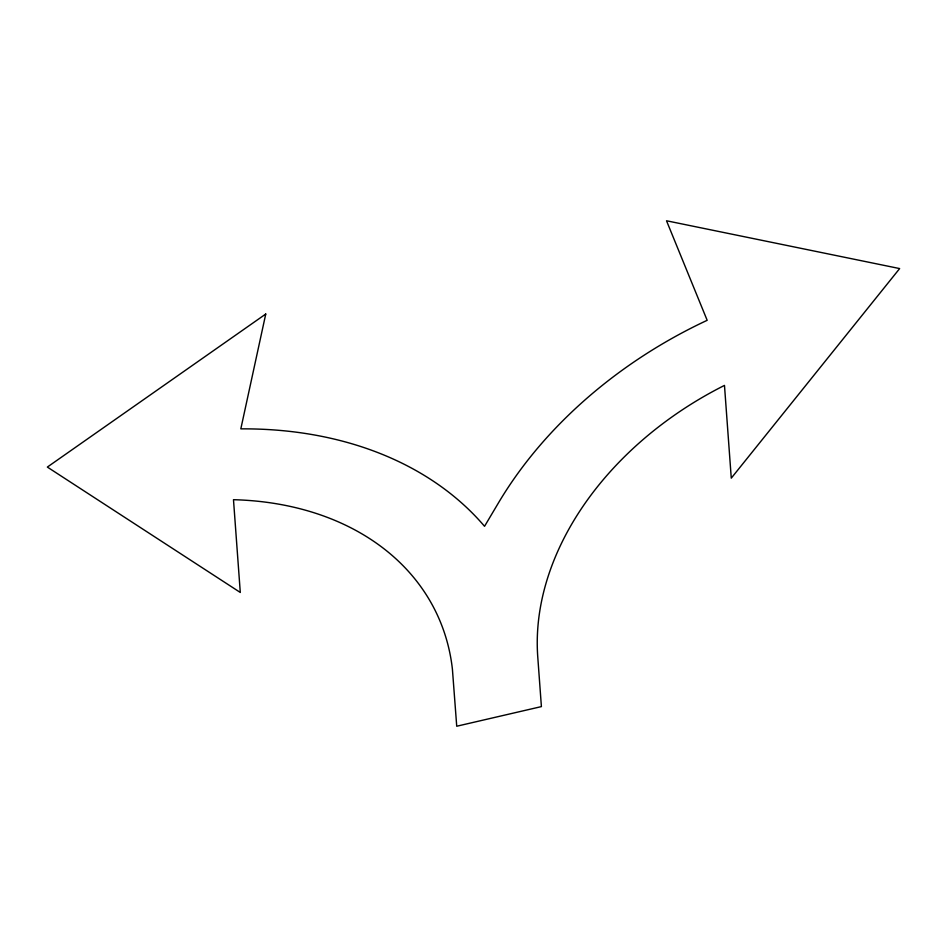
<?xml version="1.0" encoding="UTF-8"?>
<svg xmlns="http://www.w3.org/2000/svg" width="947" height="947" viewBox="0 0 947 947"><rect width="100%" height="100%" fill="white"/><g stroke="black" fill="none" stroke-linecap="round" stroke-linejoin="round"><path stroke-width="1.42" d="M265.752 314.037L240.822 428.861A395.041 295.417 -25.3 0 1 484.544 526.307L498.619 502.608A395.065 295.428 -25.3 0 1 707.172 320.311L666.51 220.769L899.65 268.569L731.273 478.152L724.479 385.405A306.627 229.304 -25.3 0 0 537.742 656.685L541.4 706.604L456.726 726.231L452.406 669.138A306.615 229.281 -25.3 0 0 233.483 499.696L240.289 592.455L47.35 467.072L265.752 314.037"/></g></svg>
